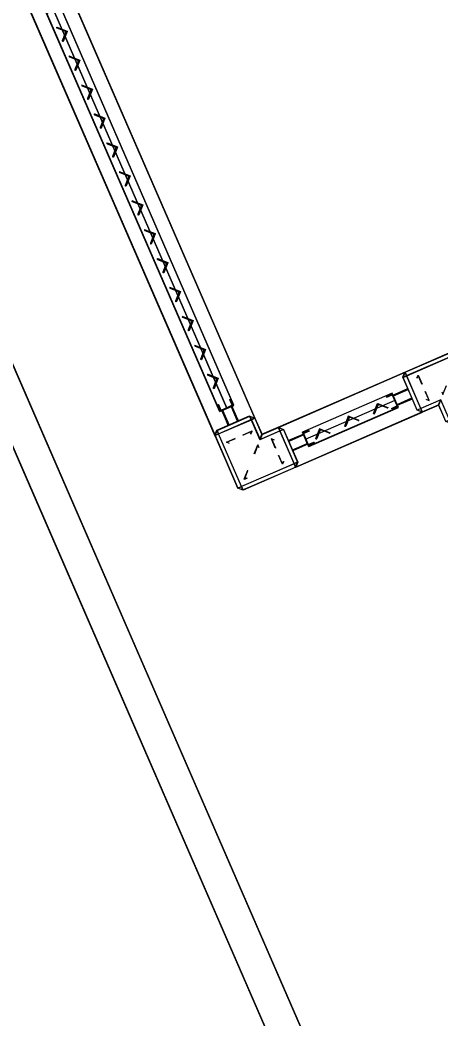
# Model space of a CAD drawing. Extents: x -15449 to 527173, y -170839 to 146543.
# Drawn here: x 15564.701 to 15565.352, y 7791.238 to 7792.782 of the extents above; entities that cross this region are included whole.
import ezdxf

# ---------------------------------------------------------------- set-up
doc = ezdxf.new("R2010")
doc.units = 0
doc.header["$LTSCALE"] = 8
doc.linetypes.add('X-F10A-LAY-S0-00-ASITE-001_EXTG_ROOF$0$HIDDEN', pattern=[9.525, 6.35, -3.175])
doc.layers.get('0').update_dxf_attribs({"color": 1, "linetype": 'CONTINUOUS'})
for name, color, linetype, lineweight in [('G-IMPT', 7, 'CONTINUOUS', 30), ('Micron SGP Titleblock CAD template EDI$0$G-ANNO-TTLB', 7, 'CONTINUOUS', 30), ('X-F10A-LAY-S0-00-ASITE-001_EXTG_ROOF$0$A-_ROAD----_E', 9, 'CONTINUOUS', 20)]:
    doc.layers.add(name, color=color, linetype=linetype, lineweight=lineweight)
doc.layers.add('X-F10A-LAY-S0-00-ASITE-001_EXTG_ROOF$0$A-SITEWALL', color=2, linetype='CONTINUOUS')

# ---------------------------------------------------------------- blocks, each defined once
blk = doc.blocks.new('X-F10A-LAY-S0-00-ASITE-001_EXTG_ROOF$0$A$C04D0248B')
at = {"layer": 'X-F10A-LAY-S0-00-ASITE-001_EXTG_ROOF$0$A-SITEWALL', "color": 252, "linetype": 'X-F10A-LAY-S0-00-ASITE-001_EXTG_ROOF$0$HIDDEN'}
for p, q in [((25, 0, 1169.7), (0, 0)), ((75, -3, 3509.1), (0, -3)), ((2100, -3, 3509.1), (2175, -3)), ((75, -47, 3509.1), (0, -47)), ((25, -50, 1169.7), (0, -50)), ((2100, -47, 3509.1), (2175, -47))]:
    blk.add_line(p, q, dxfattribs=at)
at = {"layer": 'X-F10A-LAY-S0-00-ASITE-001_EXTG_ROOF$0$A-SITEWALL', "color": 8}
for p, q in [((75, 0, 3509.1), (25, 0, 1169.7)), ((2100, 0, 3509.1), (2175, 0)), ((2100, -25, 3509.1), (75, -25, -1754.5)), ((75, -50, 3509.1), (25, -50, 1169.7)), ((2100, -50, 3509.1), (2175, -50))]:
    blk.add_line(p, q, dxfattribs=at)
at = {"layer": 'X-F10A-LAY-S0-00-ASITE-001_EXTG_ROOF$0$A-SITEWALL', "color": 8, "elevation": -1754.5}
blk.add_lwpolyline([(75, 10.4), (2100, 10.4), (2100, -60.4), (75, -60.4)], close=True, dxfattribs=at)
at = {"layer": 'X-F10A-LAY-S0-00-ASITE-001_EXTG_ROOF$0$A-SITEWALL', "color": 8, "linetype": 'X-F10A-LAY-S0-00-ASITE-001_EXTG_ROOF$0$HIDDEN', "ltscale": 0.1}
for points, elevation in [([(77.6, -55, -0.414214), (75, -52.4), (75, 2.4, -0.414214), (77.6, 5), (105, 5), (105, 3.4), (77.6, 3.4, 0.414214), (76.6, 2.4), (76.6, -52.4, 0.414214), (77.6, -53.4), (105, -53.4), (105, -55)], -1754.5), ([(2097.4, -55, 0.414214), (2100, -52.4), (2100, 2.4, 0.414214), (2097.4, 5), (2070, 5), (2070, 3.4), (2097.4, 3.4, -0.414214), (2098.4, 2.4), (2098.4, -52.4, -0.414214), (2097.4, -53.4), (2070, -53.4), (2070, -55)], -1754.5), ([(222.4, -16), (249, -42.5, 0.414214), (252.4, -42.5), (252.9, -42.1), (217.5, -6.8), (182.1, -42.1), (182.6, -42.5, 0.414214), (186, -42.5), (212.6, -16, -0.414214)], 0), ([(367.4, -16), (394, -42.5, 0.414214), (397.4, -42.5), (397.9, -42.1), (362.5, -6.8), (327.1, -42.1), (327.6, -42.5, 0.414214), (331, -42.5), (357.6, -16, -0.414214)], 0), ([(512.4, -16), (539, -42.5, 0.414214), (542.4, -42.5), (542.9, -42.1), (507.5, -6.8), (472.1, -42.1), (472.6, -42.5, 0.414214), (476, -42.5), (502.6, -16, -0.414214)], 0), ([(657.4, -16), (684, -42.5, 0.414214), (687.4, -42.5), (687.9, -42.1), (652.5, -6.8), (617.1, -42.1), (617.6, -42.5, 0.414214), (621, -42.5), (647.6, -16, -0.414214)], 0), ([(802.4, -16), (829, -42.5, 0.414214), (832.4, -42.5), (832.9, -42.1), (797.5, -6.8), (762.1, -42.1), (762.6, -42.5, 0.414214), (766, -42.5), (792.6, -16, -0.414214)], 0), ([(947.4, -16), (974, -42.5, 0.414214), (977.4, -42.5), (977.9, -42.1), (942.5, -6.8), (907.1, -42.1), (907.6, -42.5, 0.414214), (911, -42.5), (937.6, -16, -0.414214)], 0), ([(1092.4, -16), (1119, -42.5, 0.414214), (1122.4, -42.5), (1122.9, -42.1), (1087.5, -6.8), (1052.1, -42.1), (1052.6, -42.5, 0.414214), (1056, -42.5), (1082.6, -16, -0.414214)], 0), ([(1237.4, -16), (1264, -42.5, 0.414214), (1267.4, -42.5), (1267.9, -42.1), (1232.5, -6.8), (1197.1, -42.1), (1197.6, -42.5, 0.414214), (1201, -42.5), (1227.6, -16, -0.414214)], 0), ([(1382.4, -16), (1409, -42.5, 0.414214), (1412.4, -42.5), (1412.9, -42.1), (1377.5, -6.8), (1342.1, -42.1), (1342.6, -42.5, 0.414214), (1346, -42.5), (1372.6, -16, -0.414214)], 0), ([(1527.4, -16), (1554, -42.5, 0.414214), (1557.4, -42.5), (1557.9, -42.1), (1522.5, -6.8), (1487.1, -42.1), (1487.6, -42.5, 0.414214), (1491, -42.5), (1517.6, -16, -0.414214)], 0), ([(1672.4, -16), (1699, -42.5, 0.414214), (1702.4, -42.5), (1702.9, -42.1), (1667.5, -6.8), (1632.1, -42.1), (1632.6, -42.5, 0.414214), (1636, -42.5), (1662.6, -16, -0.414214)], 0), ([(1817.4, -16), (1844, -42.5, 0.414214), (1847.4, -42.5), (1847.9, -42.1), (1812.5, -6.8), (1777.1, -42.1), (1777.6, -42.5, 0.414214), (1781, -42.5), (1807.6, -16, -0.414214)], 0), ([(1962.4, -16), (1989, -42.5, 0.414214), (1992.4, -42.5), (1992.9, -42.1), (1957.5, -6.8), (1922.1, -42.1), (1922.6, -42.5, 0.414214), (1926, -42.5), (1952.6, -16, -0.414214)], 0)]:
    blk.add_lwpolyline(points, format="xyb", close=True, dxfattribs=dict(at, elevation=elevation))
blk = doc.blocks.new('X-F10A-LAY-S0-00-ASITE-001_EXTG_ROOF$0$A$C2F7C21E3')
at = {"layer": 'X-F10A-LAY-S0-00-ASITE-001_EXTG_ROOF$0$A-SITEWALL', "color": 8, "xscale": -1}
blk.add_blockref('X-F10A-LAY-S0-00-ASITE-001_EXTG_ROOF$0$A$C04D0248B', (0, 0), dxfattribs=at)
blk = doc.blocks.new('X-F10A-LAY-S0-00-ASITE-001_EXTG_ROOF$0$A$C45887A7A')
at = {"layer": 'X-F10A-LAY-S0-00-ASITE-001_EXTG_ROOF$0$A-SITEWALL'}
blk.add_line((-225, 225), (-207, 207), dxfattribs=at)
for points in [[(-43, 25), (-307, 25), (-325, 43), (-325, 207), (-307, 225), (-225, 225), (-225, 307), (-207, 325), (-43, 325), (-25, 307), (-25, 43)], [(-307, 207), (-207, 207), (-207, 307), (-43, 307), (-43, 43), (-307, 43)]]:
    blk.add_lwpolyline(points, close=True, dxfattribs=at)
for points in [[(-225, 307), (-207, 307), (-207, 325)], [(-43, 325), (-43, 307), (-25, 307)], [(-307, 225), (-307, 207), (-325, 207)], [(-307, 25), (-307, 43), (-325, 43)], [(-43, 25), (-43, 43), (-25, 43)]]:
    blk.add_lwpolyline(points, dxfattribs=at)
at = {"layer": 'X-F10A-LAY-S0-00-ASITE-001_EXTG_ROOF$0$A-SITEWALL', "color": 3}
for points in [[(-178.5, 267), (-188.5, 257), (-143.5, 257)], [(-71.5, 267), (-61.5, 257), (-106.5, 257)], [(-247, 178.5), (-257, 188.5), (-257, 143.5)], [(-174.4, 188.5), (-188.5, 188.5), (-156.7, 156.7)], [(-247, 71.5), (-257, 61.5), (-257, 106.5)], [(-68.1, 82.2), (-68.1, 68.1), (-99.9, 99.9)]]:
    blk.add_lwpolyline(points, dxfattribs=at)
blk = doc.blocks.new('X-F10A-LAY-S0-00-ASITE-001_EXTG_ROOF$0$A$C6D0D593A')
at = {"layer": 'X-F10A-LAY-S0-00-ASITE-001_EXTG_ROOF$0$A-SITEWALL', "color": 3}
for p, q in [((167.1, 195.4, 3489.9), (237.4, 221.5, -19.2)), ((-245.4, 15.5, 3509.1), (175.8, 172, -1773.7)), ((184.5, 148.6, 3489.9), (254.8, 174.7, -19.2)), ((-254.2, 38.9, 3509.1), (-324.5, 12.8, 0)), ((-236.7, -7.9, 3509.1), (-307, -34.1, 0))]:
    blk.add_line(p, q, dxfattribs=at)
at = {"layer": 'X-F10A-LAY-S0-00-ASITE-001_EXTG_ROOF$0$A-SITEWALL', "color": 252, "linetype": 'X-F10A-LAY-S0-00-ASITE-001_EXTG_ROOF$0$HIDDEN'}
for p, q in [((168.1, 192.6, 3489.9), (238.4, 218.7, -19.2)), ((183.5, 151.4, 3489.9), (253.8, 177.5, -19.2)), ((-253.1, 36.1, 3509.1), (-323.4, 10)), ((-237.8, -5.1, 3509.1), (-308.1, -31.3))]:
    blk.add_line(p, q, dxfattribs=at)
at = {"layer": 'X-F10A-LAY-S0-00-ASITE-001_EXTG_ROOF$0$A-SITEWALL', "color": 3, "elevation": -1754.5}
blk.add_lwpolyline([(163.5, 205.1), (-257.8, 48.6), (-233.1, -17.7), (188.1, 138.9)], close=True, dxfattribs=at)
at = {"layer": 'X-F10A-LAY-S0-00-ASITE-001_EXTG_ROOF$0$A-SITEWALL', "color": 8, "linetype": 'X-F10A-LAY-S0-00-ASITE-001_EXTG_ROOF$0$HIDDEN', "ltscale": 0.1}
for points, elevation in [([(183.8, 143, 0.414214), (185.3, 146.3), (166.2, 197.7, 0.414214), (162.9, 199.2), (137.2, 189.7), (137.8, 188.2), (163.5, 197.7, -0.414214), (164.7, 197.1), (183.8, 145.8, -0.414214), (183.2, 144.5), (157.6, 134.9), (158.1, 133.4)], -1773.7), ([(93.3, 151), (77.6, 116.8, -0.414214), (74.5, 115.6), (73.9, 115.9), (94.7, 161.3), (140.2, 140.5), (139.9, 140, -0.414214), (136.8, 138.8), (102.6, 154.4, 0.414214)], -1754.5), ([(-42.6, 100.5), (-58.3, 66.3, -0.414214), (-61.5, 65.1), (-62, 65.4), (-41.2, 110.8), (4.3, 90), (4, 89.5, -0.414214), (0.8, 88.3), (-33.3, 103.9, 0.414214)], -1754.5), ([(-232.6, -11.7, -0.414214), (-235.9, -10.2), (-255, 41.2, -0.414214), (-253.5, 44.5), (-227.8, 54.1), (-227.2, 52.6), (-252.9, 43, 0.414214), (-253.5, 41.7), (-234.4, -9.6, 0.414214), (-233.1, -10.2), (-207.4, -0.7), (-206.9, -2.2)], -1754.5), ([(-178.5, 50), (-194.2, 15.8, -0.414214), (-197.4, 14.6), (-197.9, 14.9), (-177.1, 60.3), (-131.6, 39.5), (-131.9, 39, -0.414214), (-135.1, 37.8), (-169.3, 53.4, 0.414214)], -1754.5)]:
    blk.add_lwpolyline(points, format="xyb", close=True, dxfattribs=dict(at, elevation=elevation))
blk = doc.blocks.new('A$Cf1db08be')
at = {"layer": 'G-IMPT'}
for p, q in [((87.8026, 23.6579), (94.3334, 8.6439)), ((94.3334, 8.6439), (87.8026, 23.6579)), ((87.7564, 23.6378), (94.3334, 8.5177)), ((94.3334, 8.5177), (87.7564, 23.6378)), ((87.7564, 23.6378), (94.3334, 8.5176)), ((91.7374, 15.3898), (92.9889, 12.5127)), ((91.6758, 15.363), (92.9273, 12.4859)), ((92.6742, 13.152), (92.9456, 12.528)), ((92.9565, 12.5327), (92.6851, 13.1568)), ((92.6633, 13.1473), (92.9347, 12.5232)), ((92.6832, 13.1165), (92.6833, 13.1167)), ((92.6833, 13.1167), (92.6989, 13.1106)), ((92.6954, 13.1109), (92.6837, 13.1155)), ((92.6921, 13.0961), (92.6967, 13.1078)), ((92.6989, 13.1106), (92.6928, 13.0949)), ((92.6928, 13.0949), (92.6926, 13.095)), ((92.7026, 13.0718), (92.7027, 13.072)), ((92.7027, 13.072), (92.7183, 13.0659)), ((92.7149, 13.0662), (92.7031, 13.0708)), ((92.7116, 13.0514), (92.7162, 13.0631)), ((92.7183, 13.0659), (92.7122, 13.0502)), ((92.7122, 13.0502), (92.712, 13.0503)), ((92.7221, 13.0272), (92.7222, 13.0274)), ((92.7222, 13.0274), (92.7378, 13.0212)), ((92.7343, 13.0215), (92.7225, 13.0261)), ((92.731, 13.0067), (92.7356, 13.0184)), ((92.7378, 13.0212), (92.7316, 13.0056)), ((92.7316, 13.0056), (92.7314, 13.0056)), ((92.7415, 12.9825), (92.7416, 12.9827)), ((92.7416, 12.9827), (92.7572, 12.9765)), ((92.7537, 12.9768), (92.742, 12.9814)), ((92.7504, 12.962), (92.7551, 12.9738)), ((92.7572, 12.9765), (92.7511, 12.9609)), ((92.7511, 12.9609), (92.7509, 12.961)), ((92.761, 12.9378), (92.761, 12.938)), ((92.761, 12.938), (92.7767, 12.9318)), ((92.7732, 12.9321), (92.7614, 12.9367)), ((92.7699, 12.9173), (92.7745, 12.9291)), ((92.7767, 12.9318), (92.7705, 12.9162)), ((92.7705, 12.9162), (92.7703, 12.9163)), ((92.7804, 12.8931), (92.7805, 12.8933)), ((92.7805, 12.8933), (92.7961, 12.8871)), ((92.7926, 12.8874), (92.7808, 12.8921)), ((92.7893, 12.8726), (92.7939, 12.8844)), ((92.7961, 12.8871), (92.7899, 12.8715)), ((92.7899, 12.8715), (92.7898, 12.8716)), ((92.7998, 12.8484), (92.7999, 12.8486)), ((92.7999, 12.8486), (92.8155, 12.8425)), ((92.812, 12.8428), (92.8003, 12.8474)), ((92.8087, 12.8279), (92.8134, 12.8397)), ((92.8155, 12.8425), (92.8094, 12.8268)), ((92.8094, 12.8268), (92.8092, 12.8269)), ((92.8193, 12.8037), (92.8193, 12.8039)), ((92.8193, 12.8039), (92.835, 12.7978)), ((92.8315, 12.7981), (92.8197, 12.8027)), ((92.835, 12.7978), (92.8288, 12.7821)), ((92.8282, 12.7833), (92.8328, 12.795)), ((92.8288, 12.7821), (92.8286, 12.7822)), ((92.8387, 12.7591), (92.8388, 12.7592)), ((92.8388, 12.7592), (92.8544, 12.7531)), ((92.8509, 12.7534), (92.8392, 12.758)), ((92.8476, 12.7386), (92.8522, 12.7503)), ((92.8544, 12.7531), (92.8483, 12.7375)), ((92.8483, 12.7375), (92.8481, 12.7375)), ((92.8581, 12.7144), (92.8582, 12.7146)), ((92.8582, 12.7146), (92.8738, 12.7084)), ((92.8703, 12.7087), (92.8586, 12.7133)), ((92.867, 12.6939), (92.8717, 12.7056)), ((92.8738, 12.7084), (92.8677, 12.6928)), ((92.8677, 12.6928), (92.8675, 12.6928)), ((92.8776, 12.6697), (92.8776, 12.6699)), ((92.8776, 12.6699), (92.8933, 12.6637)), ((92.8898, 12.664), (92.878, 12.6686)), ((92.8865, 12.6492), (92.8911, 12.661)), ((92.8933, 12.6637), (92.8871, 12.6481)), ((92.8871, 12.6481), (92.8869, 12.6482)), ((92.897, 12.625), (92.8971, 12.6252)), ((92.8971, 12.6252), (92.9127, 12.619)), ((92.9092, 12.6193), (92.8975, 12.624)), ((92.9059, 12.6045), (92.9106, 12.6163)), ((92.9127, 12.619), (92.9066, 12.6034)), ((93.221, 12.5836), (93.3023, 12.619)), ((93.2234, 12.5781), (93.3048, 12.6135)), ((92.9066, 12.6034), (92.9064, 12.6035)), ((92.9164, 12.5803), (92.9165, 12.5805)), ((92.9165, 12.5805), (92.9322, 12.5743)), ((93.221, 12.5836), (93.0252, 12.4985)), ((93.2179, 12.5757), (93.221, 12.5836)), ((93.2234, 12.5781), (93.221, 12.5836)), ((92.9287, 12.5746), (92.9169, 12.5793)), ((92.9254, 12.5598), (92.93, 12.5716)), ((92.9322, 12.5743), (92.926, 12.5587)), ((93.2179, 12.5757), (93.2234, 12.5781)), ((93.2398, 12.5251), (93.2179, 12.5757)), ((93.2454, 12.5275), (93.2234, 12.5781)), ((93.2395, 12.5747), (93.2413, 12.5791)), ((93.2413, 12.5791), (93.2473, 12.5652)), ((92.926, 12.5587), (92.9258, 12.5588)), ((93.201, 12.5512), (93.0625, 12.491)), ((93.2105, 12.5294), (93.201, 12.5512)), ((93.2024, 12.548), (93.2255, 12.5581)), ((93.2028, 12.5471), (93.2259, 12.5572)), ((93.2583, 12.5399), (93.2523, 12.5538)), ((92.9509, 12.5413), (92.9504, 12.541)), ((92.9504, 12.541), (92.954, 12.5326)), ((92.9545, 12.5328), (92.9509, 12.5413)), ((93.0672, 12.4801), (93.2057, 12.5403)), ((93.1726, 12.5196), (93.1787, 12.5353)), ((93.1787, 12.5353), (93.1944, 12.5291)), ((93.2009, 12.5492), (93.1925, 12.5456)), ((93.1925, 12.5456), (93.1927, 12.5451)), ((93.1927, 12.5451), (93.2011, 12.5487)), ((93.2011, 12.5487), (93.2089, 12.5317)), ((93.2094, 12.5319), (93.2021, 12.5488)), ((93.2087, 12.5336), (93.2318, 12.5436)), ((93.2091, 12.5326), (93.2322, 12.5427)), ((93.2762, 12.5409), (93.2454, 12.5275)), ((93.2539, 12.5417), (93.2583, 12.5399)), ((93.2731, 12.533), (93.2762, 12.5409)), ((93.2896, 12.5101), (93.2762, 12.5409)), ((92.9329, 12.5334), (92.9324, 12.5332)), ((92.9324, 12.5332), (92.936, 12.5248)), ((92.937, 12.5248), (92.9329, 12.5334)), ((92.9347, 12.5232), (92.9565, 12.5327)), ((92.954, 12.5326), (92.937, 12.5248)), ((92.9372, 12.5243), (92.9541, 12.5317)), ((92.9379, 12.5246), (92.9446, 12.5092)), ((92.9389, 12.525), (92.9489, 12.5019)), ((92.9524, 12.5309), (92.9625, 12.5078)), ((92.9533, 12.5313), (92.96, 12.5159)), ((93.052, 12.4368), (93.2478, 12.522)), ((93.072, 12.4692), (93.2105, 12.5294)), ((93.1728, 12.5196), (93.1726, 12.5196)), ((93.1784, 12.5318), (93.1738, 12.52)), ((93.1932, 12.5285), (93.1815, 12.5331)), ((93.1944, 12.5291), (93.1943, 12.5289)), ((93.2089, 12.5317), (93.2003, 12.5276)), ((93.2003, 12.5276), (93.2005, 12.5271)), ((93.2005, 12.5271), (93.2089, 12.5307)), ((93.2454, 12.5275), (93.2398, 12.5251)), ((93.2478, 12.522), (93.2398, 12.5251)), ((93.2478, 12.522), (93.2454, 12.5275)), ((93.2731, 12.533), (93.2478, 12.522)), ((93.2841, 12.5077), (93.2731, 12.533)), ((92.9304, 12.4939), (92.981, 12.5159)), ((92.9328, 12.4883), (92.9834, 12.5103)), ((92.9446, 12.5092), (92.948, 12.5015)), ((92.96, 12.5159), (92.9634, 12.5082)), ((92.981, 12.5159), (92.9889, 12.5127)), ((92.981, 12.5159), (92.9834, 12.5103)), ((92.9834, 12.5103), (92.9889, 12.5127)), ((92.9834, 12.5103), (92.9968, 12.4795)), ((92.9889, 12.5127), (92.9999, 12.4875)), ((93.1279, 12.5002), (93.134, 12.5158)), ((93.1338, 12.5123), (93.1291, 12.5006)), ((93.134, 12.5158), (93.1497, 12.5097)), ((93.1486, 12.509), (93.1368, 12.5137)), ((93.1497, 12.5097), (93.1496, 12.5095)), ((92.9273, 12.4859), (92.9304, 12.4939)), ((92.9328, 12.4883), (92.9273, 12.4859)), ((92.9304, 12.4939), (92.9328, 12.4883)), ((92.9682, 12.407), (92.9328, 12.4883)), ((92.9844, 12.4924), (92.9705, 12.4864)), ((92.9826, 12.488), (92.9844, 12.4924)), ((92.9968, 12.4795), (93.0276, 12.4929)), ((92.9999, 12.4875), (93.0252, 12.4985)), ((93.0252, 12.4985), (93.0331, 12.4953)), ((93.0252, 12.4985), (93.0276, 12.4929)), ((93.0276, 12.4929), (93.0331, 12.4953)), ((93.0276, 12.4929), (93.0496, 12.4424)), ((93.0331, 12.4953), (93.0551, 12.4448)), ((93.0639, 12.4878), (93.0408, 12.4778)), ((93.0625, 12.491), (93.072, 12.4692)), ((93.0709, 12.4717), (93.0636, 12.4885)), ((93.064, 12.4897), (93.0725, 12.4934)), ((93.0727, 12.4929), (93.0642, 12.4892)), ((93.0642, 12.4892), (93.0714, 12.4719)), ((93.0725, 12.4934), (93.0727, 12.4929)), ((93.0832, 12.4808), (93.0894, 12.4964)), ((93.0891, 12.4929), (93.0844, 12.4812)), ((93.0894, 12.4964), (93.105, 12.4903)), ((93.1039, 12.4896), (93.0921, 12.4942)), ((93.105, 12.4903), (93.1049, 12.4901)), ((93.1281, 12.5001), (93.1279, 12.5002)), ((92.9273, 12.4859), (92.9627, 12.4046)), ((92.9452, 12.4754), (92.9591, 12.4814)), ((92.9497, 12.4737), (92.9452, 12.4754)), ((92.9999, 12.4875), (92.9968, 12.4795)), ((93.0191, 12.4788), (93.0147, 12.4805)), ((93.0147, 12.4805), (93.0207, 12.4666)), ((93.0643, 12.4869), (93.0412, 12.4768)), ((93.0702, 12.4733), (93.0471, 12.4633)), ((93.0706, 12.4724), (93.0475, 12.4623)), ((93.0714, 12.4719), (93.0803, 12.4754)), ((93.0805, 12.4749), (93.0721, 12.4712)), ((93.0803, 12.4754), (93.0805, 12.4749)), ((93.0834, 12.4807), (93.0832, 12.4808)), ((92.9936, 12.4713), (92.988, 12.4573)), ((92.9955, 12.467), (92.9936, 12.4713)), ((93.0496, 12.4424), (92.9682, 12.407)), ((93.0317, 12.4414), (93.0257, 12.4552)), ((93.0334, 12.4458), (93.0317, 12.4414)), ((93.0551, 12.4448), (93.0496, 12.4424)), ((93.0496, 12.4424), (93.052, 12.4368)), ((93.0551, 12.4448), (93.052, 12.4368)), ((93.052, 12.4368), (92.9706, 12.4014)), ((92.9726, 12.4181), (92.9781, 12.4321)), ((92.9769, 12.42), (92.9726, 12.4181)), ((92.9627, 12.4046), (92.9682, 12.407)), ((92.9706, 12.4014), (92.9627, 12.4046)), ((92.9682, 12.407), (92.9706, 12.4014))]:
    blk.add_line(p, q, dxfattribs=at)
for centre, radius, start, end in [((92.684, 13.1162), 0.000807, 158.5082, 248.5082), ((92.6946, 13.1087), 0.00235, 338.5082, 68.5082), ((92.6929, 13.0958), 0.000807, 158.5082, 248.5082), ((92.7034, 13.0716), 0.000807, 158.5082, 248.5082), ((92.714, 13.064), 0.00235, 338.5082, 68.5082), ((92.7123, 13.0511), 0.000807, 158.5082, 248.5082), ((92.7228, 13.0269), 0.000807, 158.5082, 248.5082), ((92.7334, 13.0193), 0.00235, 338.5082, 68.5082), ((92.7317, 13.0064), 0.000807, 158.5082, 248.5082), ((92.7423, 12.9822), 0.000807, 158.5082, 248.5082), ((92.7529, 12.9746), 0.00235, 338.5082, 68.5082), ((92.7512, 12.9617), 0.000807, 158.5082, 248.5082), ((92.7617, 12.9375), 0.000807, 158.5082, 248.5082), ((92.7723, 12.9299), 0.00235, 338.5082, 68.5082), ((92.7706, 12.917), 0.000807, 158.5082, 248.5082), ((92.7811, 12.8928), 0.000807, 158.5082, 248.5082), ((92.7917, 12.8852), 0.00235, 338.5082, 68.5082), ((92.79, 12.8723), 0.000807, 158.5082, 248.5082), ((92.8006, 12.8481), 0.000807, 158.5082, 248.5082), ((92.8112, 12.8406), 0.00235, 338.5082, 68.5082), ((92.8095, 12.8276), 0.000807, 158.5082, 248.5082), ((92.82, 12.8034), 0.000807, 158.5082, 248.5082), ((92.8306, 12.7959), 0.00235, 338.5082, 68.5082), ((92.8289, 12.783), 0.000807, 158.5082, 248.5082), ((92.8395, 12.7588), 0.000807, 158.5082, 248.5082), ((92.8501, 12.7512), 0.00235, 338.5082, 68.5082), ((92.8484, 12.7383), 0.000807, 158.5082, 248.5082), ((92.8589, 12.7141), 0.000807, 158.5082, 248.5082), ((92.8695, 12.7065), 0.00235, 338.5082, 68.5082), ((92.8678, 12.6936), 0.000807, 158.5082, 248.5082), ((92.8783, 12.6694), 0.000807, 158.5082, 248.5082), ((92.8889, 12.6618), 0.00235, 338.5082, 68.5082), ((92.8872, 12.6489), 0.000807, 158.5082, 248.5082), ((92.8978, 12.6247), 0.000807, 158.5082, 248.5082), ((92.9084, 12.6171), 0.00235, 338.5082, 68.5082), ((92.9067, 12.6042), 0.000807, 158.5082, 248.5082), ((92.9172, 12.58), 0.000807, 158.5082, 248.5082), ((92.9278, 12.5725), 0.00235, 338.5082, 68.5082), ((92.9261, 12.5595), 0.000807, 158.5082, 248.5082), ((93.2013, 12.5484), 0.000874, 23.5082, 113.5082), ((93.2013, 12.5484), 0.000336, 23.5082, 113.5082), ((92.9368, 12.5251), 0.000874, 203.5082, 293.5082), ((92.9368, 12.5251), 0.000336, 203.5082, 293.5082), ((92.9537, 12.5325), 0.000336, 293.5082, 23.5082), ((92.9537, 12.5325), 0.000874, 293.5082, 23.5082), ((93.1731, 12.5203), 0.000807, 248.5082, 338.5082), ((93.1806, 12.5309), 0.00235, 68.5082, 158.5082), ((93.1935, 12.5292), 0.000807, 248.5082, 338.5082), ((93.2086, 12.5316), 0.000336, 293.5082, 23.5082), ((93.2086, 12.5316), 0.000874, 293.5082, 23.5082), ((93.1359, 12.5115), 0.00235, 68.5082, 158.5082), ((93.1489, 12.5098), 0.000807, 248.5082, 338.5082), ((93.0644, 12.4889), 0.000874, 113.5082, 203.5082), ((93.0644, 12.4889), 0.000336, 113.5082, 203.5082), ((93.0913, 12.4921), 0.00235, 68.5082, 158.5082), ((93.1042, 12.4904), 0.000807, 248.5082, 338.5082), ((93.1284, 12.5009), 0.000807, 248.5082, 338.5082), ((93.0837, 12.4815), 0.000807, 248.5082, 338.5082), ((93.0717, 12.472), 0.000874, 203.5082, 293.5082), ((93.0717, 12.472), 0.000336, 203.5082, 293.5082)]:
    blk.add_arc(centre, radius, start, end, dxfattribs=at)
at = {"layer": 'X-F10A-LAY-S0-00-ASITE-001_EXTG_ROOF$0$A-_ROAD----_E'}
for p, q in [((87.8018, 23.6581), (94.3326, 8.6443)), ((94.3326, 8.6443), (87.8018, 23.6581)), ((94.3334, 8.6439), (87.8026, 23.6579)), ((87.7556, 23.638), (94.3326, 8.518)), ((94.3326, 8.518), (87.7557, 23.638)), ((87.7557, 23.638), (94.3326, 8.5179)), ((94.3334, 8.5177), (87.7564, 23.6378)), ((94.3334, 8.5176), (87.7564, 23.6378)), ((91.7366, 15.3901), (92.9881, 12.5131)), ((91.675, 15.3633), (92.9619, 12.4049)), ((92.6734, 13.1524), (92.9448, 12.5283)), ((92.9557, 12.5331), (92.6843, 13.1571)), ((92.6625, 13.1476), (92.9339, 12.5236)), ((92.6824, 13.1169), (92.6825, 13.117)), ((92.6825, 13.117), (92.6981, 13.1109)), ((92.6946, 13.1112), (92.6828, 13.1158)), ((92.6913, 13.0964), (92.6959, 13.1081)), ((92.6981, 13.1109), (92.6919, 13.0952)), ((92.6919, 13.0952), (92.6917, 13.0953)), ((92.7018, 13.0722), (92.7019, 13.0724)), ((92.7019, 13.0724), (92.7175, 13.0662)), ((92.714, 13.0665), (92.7023, 13.0711)), ((92.7107, 13.0517), (92.7154, 13.0634)), ((92.7175, 13.0662), (92.7114, 13.0506)), ((92.7114, 13.0506), (92.7112, 13.0506)), ((92.7213, 13.0275), (92.7213, 13.0277)), ((92.7213, 13.0277), (92.737, 13.0215)), ((92.7335, 13.0218), (92.7217, 13.0264)), ((92.7302, 13.007), (92.7348, 13.0188)), ((92.737, 13.0215), (92.7308, 13.0059)), ((92.7308, 13.0059), (92.7306, 13.006)), ((92.7407, 12.9828), (92.7408, 12.983)), ((92.7408, 12.983), (92.7564, 12.9768)), ((92.7529, 12.9771), (92.7411, 12.9818)), ((92.7496, 12.9623), (92.7542, 12.9741)), ((92.7564, 12.9768), (92.7502, 12.9612)), ((92.7502, 12.9612), (92.7501, 12.9613)), ((92.7601, 12.9381), (92.7602, 12.9383)), ((92.7602, 12.9383), (92.7758, 12.9321)), ((92.7723, 12.9324), (92.7606, 12.9371)), ((92.769, 12.9176), (92.7737, 12.9294)), ((92.7758, 12.9321), (92.7697, 12.9165)), ((92.7697, 12.9165), (92.7695, 12.9166)), ((92.7796, 12.8934), (92.7796, 12.8936)), ((92.7796, 12.8936), (92.7953, 12.8875)), ((92.7918, 12.8878), (92.78, 12.8924)), ((92.7885, 12.8729), (92.7931, 12.8847)), ((92.7953, 12.8875), (92.7891, 12.8718)), ((92.7891, 12.8718), (92.7889, 12.8719)), ((92.799, 12.8487), (92.7991, 12.8489)), ((92.7991, 12.8489), (92.8147, 12.8428)), ((92.8112, 12.8431), (92.7995, 12.8477)), ((92.8147, 12.8428), (92.8086, 12.8271)), ((92.8079, 12.8283), (92.8125, 12.84)), ((92.8086, 12.8271), (92.8084, 12.8272)), ((92.8184, 12.8041), (92.8185, 12.8042)), ((92.8185, 12.8042), (92.8341, 12.7981)), ((92.8307, 12.7984), (92.8189, 12.803)), ((92.8341, 12.7981), (92.828, 12.7825)), ((92.8274, 12.7836), (92.832, 12.7953)), ((92.828, 12.7825), (92.8278, 12.7825)), ((92.8379, 12.7594), (92.838, 12.7596)), ((92.838, 12.7596), (92.8536, 12.7534)), ((92.8501, 12.7537), (92.8383, 12.7583)), ((92.8468, 12.7389), (92.8514, 12.7506)), ((92.8536, 12.7534), (92.8474, 12.7378)), ((92.8474, 12.7378), (92.8472, 12.7378)), ((92.8573, 12.7147), (92.8574, 12.7149)), ((92.8574, 12.7149), (92.873, 12.7087)), ((92.8695, 12.709), (92.8578, 12.7136)), ((92.8662, 12.6942), (92.8709, 12.706)), ((92.873, 12.7087), (92.8669, 12.6931)), ((92.8669, 12.6931), (92.8667, 12.6932)), ((92.8768, 12.67), (92.8768, 12.6702)), ((92.8768, 12.6702), (92.8925, 12.664)), ((92.889, 12.6643), (92.8772, 12.669)), ((92.8857, 12.6495), (92.8903, 12.6613)), ((92.8925, 12.664), (92.8863, 12.6484)), ((92.8863, 12.6484), (92.8861, 12.6485)), ((92.8962, 12.6253), (92.8963, 12.6255)), ((92.8963, 12.6255), (92.9119, 12.6194)), ((92.9084, 12.6196), (92.8966, 12.6243)), ((92.9051, 12.6048), (92.9097, 12.6166)), ((92.9119, 12.6194), (92.9057, 12.6037)), ((93.2202, 12.5839), (93.3015, 12.6193)), ((93.2226, 12.5784), (93.3039, 12.6138)), ((92.9057, 12.6037), (92.9056, 12.6038)), ((92.9156, 12.5806), (92.9157, 12.5808)), ((92.9157, 12.5808), (92.9313, 12.5747)), ((93.2202, 12.5839), (93.0244, 12.4988)), ((93.217, 12.576), (93.2202, 12.5839)), ((93.2226, 12.5784), (93.2202, 12.5839)), ((92.9278, 12.575), (92.9161, 12.5796)), ((92.9245, 12.5602), (92.9292, 12.5719)), ((92.9313, 12.5747), (92.9252, 12.559)), ((93.217, 12.576), (93.2226, 12.5784)), ((93.239, 12.5254), (93.217, 12.576)), ((93.2446, 12.5279), (93.2226, 12.5784)), ((93.2387, 12.575), (93.2405, 12.5794)), ((93.2405, 12.5794), (93.2465, 12.5655)), ((92.9252, 12.559), (92.925, 12.5591)), ((93.2002, 12.5516), (93.0617, 12.4913)), ((93.2001, 12.5496), (93.1916, 12.5459)), ((93.2096, 12.5298), (93.2002, 12.5516)), ((93.2016, 12.5484), (93.2247, 12.5584)), ((93.202, 12.5474), (93.2251, 12.5575)), ((93.2575, 12.5403), (93.2515, 12.5541)), ((92.95, 12.5416), (92.9495, 12.5414)), ((92.9495, 12.5414), (92.9532, 12.5329)), ((92.9537, 12.5331), (92.95, 12.5416)), ((93.0664, 12.4804), (93.2049, 12.5407)), ((93.1717, 12.52), (93.1779, 12.5356)), ((93.1779, 12.5356), (93.1935, 12.5294)), ((93.1916, 12.5459), (93.1919, 12.5454)), ((93.1919, 12.5454), (93.2003, 12.5491)), ((93.2003, 12.5491), (93.2081, 12.532)), ((93.2086, 12.5322), (93.2012, 12.5491)), ((93.2079, 12.5339), (93.231, 12.5439)), ((93.2083, 12.533), (93.2314, 12.543)), ((93.2754, 12.5413), (93.2446, 12.5279)), ((93.2531, 12.542), (93.2575, 12.5403)), ((93.2722, 12.5333), (93.2754, 12.5413)), ((93.2888, 12.5104), (93.2754, 12.5413)), ((92.932, 12.5337), (92.9315, 12.5335)), ((92.9315, 12.5335), (92.9352, 12.5251)), ((92.9362, 12.5251), (92.932, 12.5337)), ((92.9339, 12.5236), (92.9557, 12.5331)), ((92.9532, 12.5329), (92.9362, 12.5251)), ((92.9364, 12.5246), (92.9533, 12.532)), ((92.9371, 12.525), (92.9438, 12.5096)), ((92.938, 12.5254), (92.9481, 12.5022)), ((92.9516, 12.5313), (92.9616, 12.5081)), ((92.9525, 12.5317), (92.9592, 12.5163)), ((93.0512, 12.4371), (93.247, 12.5223)), ((93.0712, 12.4695), (93.2096, 12.5298)), ((93.1719, 12.5199), (93.1717, 12.52)), ((93.1776, 12.5321), (93.173, 12.5204)), ((93.1924, 12.5288), (93.1807, 12.5334)), ((93.1935, 12.5294), (93.1935, 12.5293)), ((93.2081, 12.532), (93.1995, 12.5279)), ((93.1995, 12.5279), (93.1997, 12.5274)), ((93.1997, 12.5274), (93.2081, 12.5311)), ((93.2446, 12.5279), (93.239, 12.5254)), ((93.247, 12.5223), (93.239, 12.5254)), ((93.247, 12.5223), (93.2446, 12.5279)), ((93.2722, 12.5333), (93.247, 12.5223)), ((93.2832, 12.508), (93.2722, 12.5333)), ((92.9296, 12.4942), (92.9801, 12.5162)), ((92.932, 12.4887), (92.9881, 12.5131)), ((92.9438, 12.5096), (92.9472, 12.5018)), ((92.9592, 12.5163), (92.9626, 12.5085)), ((92.9801, 12.5162), (92.9881, 12.5131)), ((92.9801, 12.5162), (92.9825, 12.5106)), ((92.9825, 12.5106), (92.996, 12.4798)), ((92.9881, 12.5131), (92.9991, 12.4878)), ((93.1271, 12.5005), (93.1332, 12.5162)), ((93.1329, 12.5127), (93.1283, 12.5009)), ((93.1332, 12.5162), (93.1489, 12.51)), ((93.1477, 12.5094), (93.136, 12.514)), ((93.1489, 12.51), (93.1488, 12.5098)), ((92.9265, 12.4862), (92.9296, 12.4942)), ((92.932, 12.4887), (92.9265, 12.4862)), ((92.9296, 12.4942), (92.932, 12.4887)), ((92.9674, 12.4073), (92.932, 12.4887)), ((92.9836, 12.4928), (92.9697, 12.4867)), ((92.9818, 12.4883), (92.9836, 12.4928)), ((92.996, 12.4798), (93.0268, 12.4932)), ((92.9991, 12.4878), (92.996, 12.4798)), ((92.9991, 12.4878), (93.0244, 12.4988)), ((93.0244, 12.4988), (93.0323, 12.4956)), ((93.0244, 12.4988), (93.0268, 12.4932)), ((93.0268, 12.4932), (93.0323, 12.4956)), ((93.0268, 12.4932), (93.0488, 12.4427)), ((93.0323, 12.4956), (93.0543, 12.4451)), ((93.0631, 12.4881), (93.04, 12.4781)), ((93.0617, 12.4913), (93.0712, 12.4695)), ((93.0701, 12.472), (93.0627, 12.4889)), ((93.0632, 12.49), (93.0716, 12.4937)), ((93.0719, 12.4932), (93.0634, 12.4895)), ((93.0634, 12.4895), (93.0706, 12.4722)), ((93.0716, 12.4937), (93.0719, 12.4932)), ((93.0824, 12.4811), (93.0885, 12.4967)), ((93.0882, 12.4932), (93.0836, 12.4815)), ((93.0885, 12.4967), (93.1042, 12.4906)), ((93.103, 12.4899), (93.0913, 12.4946)), ((93.1042, 12.4906), (93.1041, 12.4904)), ((93.1272, 12.5005), (93.1271, 12.5005)), ((92.9444, 12.4757), (92.9583, 12.4818)), ((92.9488, 12.474), (92.9444, 12.4757)), ((93.0183, 12.4791), (93.0138, 12.4808)), ((93.0138, 12.4808), (93.0199, 12.467)), ((93.0635, 12.4872), (93.0404, 12.4772)), ((93.0694, 12.4736), (93.0463, 12.4636)), ((93.0698, 12.4727), (93.0467, 12.4627)), ((93.0706, 12.4722), (93.0795, 12.4757)), ((93.0797, 12.4752), (93.0712, 12.4715)), ((93.0795, 12.4757), (93.0797, 12.4752)), ((93.0826, 12.481), (93.0824, 12.4811)), ((92.9927, 12.4716), (92.9872, 12.4576)), ((92.9946, 12.4673), (92.9927, 12.4716)), ((93.0488, 12.4427), (92.9674, 12.4073)), ((93.0309, 12.4417), (93.0248, 12.4556)), ((93.0326, 12.4461), (93.0309, 12.4417)), ((93.0543, 12.4451), (93.0488, 12.4427)), ((93.0488, 12.4427), (93.0512, 12.4371)), ((93.0543, 12.4451), (93.0512, 12.4371)), ((93.0512, 12.4371), (92.9698, 12.4018)), ((92.9718, 12.4184), (92.9773, 12.4325)), ((92.9761, 12.4203), (92.9718, 12.4184)), ((92.9619, 12.4049), (92.9674, 12.4073)), ((92.9698, 12.4018), (92.9619, 12.4049)), ((92.9674, 12.4073), (92.9698, 12.4018))]:
    blk.add_line(p, q, dxfattribs=at)
for centre, radius, start, end in [((92.6831, 13.1166), 0.000807, 158.5082, 248.5082), ((92.6937, 13.109), 0.00235, 338.5082, 68.5082), ((92.692, 13.0961), 0.000807, 158.5082, 248.5082), ((92.7026, 13.0719), 0.000807, 158.5082, 248.5082), ((92.7132, 13.0643), 0.00235, 338.5082, 68.5082), ((92.7115, 13.0514), 0.000807, 158.5082, 248.5082), ((92.722, 13.0272), 0.000807, 158.5082, 248.5082), ((92.7326, 13.0196), 0.00235, 338.5082, 68.5082), ((92.7309, 13.0067), 0.000807, 158.5082, 248.5082), ((92.7414, 12.9825), 0.000807, 158.5082, 248.5082), ((92.752, 12.9749), 0.00235, 338.5082, 68.5082), ((92.7504, 12.962), 0.000807, 158.5082, 248.5082), ((92.7609, 12.9378), 0.000807, 158.5082, 248.5082), ((92.7715, 12.9302), 0.00235, 338.5082, 68.5082), ((92.7698, 12.9173), 0.000807, 158.5082, 248.5082), ((92.7803, 12.8931), 0.000807, 158.5082, 248.5082), ((92.7909, 12.8856), 0.00235, 338.5082, 68.5082), ((92.7892, 12.8727), 0.000807, 158.5082, 248.5082), ((92.7998, 12.8484), 0.000807, 158.5082, 248.5082), ((92.8104, 12.8409), 0.00235, 338.5082, 68.5082), ((92.8087, 12.828), 0.000807, 158.5082, 248.5082), ((92.8192, 12.8038), 0.000807, 158.5082, 248.5082), ((92.8298, 12.7962), 0.00235, 338.5082, 68.5082), ((92.8281, 12.7833), 0.000807, 158.5082, 248.5082), ((92.8386, 12.7591), 0.000807, 158.5082, 248.5082), ((92.8492, 12.7515), 0.00235, 338.5082, 68.5082), ((92.8475, 12.7386), 0.000807, 158.5082, 248.5082), ((92.8581, 12.7144), 0.000807, 158.5082, 248.5082), ((92.8687, 12.7068), 0.00235, 338.5082, 68.5082), ((92.867, 12.6939), 0.000807, 158.5082, 248.5082), ((92.8775, 12.6697), 0.000807, 158.5082, 248.5082), ((92.8881, 12.6621), 0.00235, 338.5082, 68.5082), ((92.8864, 12.6492), 0.000807, 158.5082, 248.5082), ((92.8969, 12.625), 0.000807, 158.5082, 248.5082), ((92.9075, 12.6175), 0.00235, 338.5082, 68.5082), ((92.9058, 12.6045), 0.000807, 158.5082, 248.5082), ((92.9164, 12.5803), 0.000807, 158.5082, 248.5082), ((92.927, 12.5728), 0.00235, 338.5082, 68.5082), ((92.9253, 12.5599), 0.000807, 158.5082, 248.5082), ((93.2004, 12.5488), 0.000874, 23.5082, 113.5082), ((93.2004, 12.5488), 0.000336, 23.5082, 113.5082), ((92.936, 12.5254), 0.000874, 203.5082, 293.5082), ((92.936, 12.5254), 0.000336, 203.5082, 293.5082), ((92.9529, 12.5328), 0.000336, 293.5082, 23.5082), ((92.9529, 12.5328), 0.000874, 293.5082, 23.5082), ((93.1722, 12.5206), 0.000807, 248.5082, 338.5082), ((93.1798, 12.5312), 0.00235, 68.5082, 158.5082), ((93.1927, 12.5296), 0.000807, 248.5082, 338.5082), ((93.2078, 12.5319), 0.000336, 293.5082, 23.5082), ((93.2078, 12.5319), 0.000874, 293.5082, 23.5082), ((93.1351, 12.5118), 0.00235, 68.5082, 158.5082), ((93.148, 12.5101), 0.000807, 248.5082, 338.5082), ((93.0636, 12.4892), 0.000874, 113.5082, 203.5082), ((93.0636, 12.4892), 0.000336, 113.5082, 203.5082), ((93.0904, 12.4924), 0.00235, 68.5082, 158.5082), ((93.1033, 12.4907), 0.000807, 248.5082, 338.5082), ((93.1275, 12.5012), 0.000807, 248.5082, 338.5082), ((93.0829, 12.4818), 0.000807, 248.5082, 338.5082), ((93.0709, 12.4723), 0.000874, 203.5082, 293.5082), ((93.0709, 12.4723), 0.000336, 203.5082, 293.5082)]:
    blk.add_arc(centre, radius, start, end, dxfattribs=at)
at = {"layer": 'X-F10A-LAY-S0-00-ASITE-001_EXTG_ROOF$0$A-SITEWALL'}
for p, q in [((91.7374, 15.3898, -0.0065), (92.9889, 12.5127, -0.0065)), ((91.7372, 15.3894, -0.0065), (92.9887, 12.5123, -0.0065)), ((91.6755, 15.3626), (92.927, 12.4855)), ((91.6758, 15.363), (92.9273, 12.4859)), ((93.0252, 12.4985), (93.221, 12.5836)), ((93.052, 12.4368), (93.2478, 12.522))]:
    blk.add_line(p, q, dxfattribs=at)
at = {"layer": 'X-F10A-LAY-S0-00-ASITE-001_EXTG_ROOF$0$A-SITEWALL', "xscale": 0.0003360627802949188, "yscale": 0.0003360627802949188, "zscale": 0.0003360627802949188}
for name, p, rotation in [('X-F10A-LAY-S0-00-ASITE-001_EXTG_ROOF$0$A$C2F7C21E3', (92.9631, 12.5078), 293.5081826664136), ('X-F10A-LAY-S0-00-ASITE-001_EXTG_ROOF$0$A$C2F7C21E3', (92.9634, 12.5082), 293.5081826664136), ('X-F10A-LAY-S0-00-ASITE-001_EXTG_ROOF$0$A$C45887A7A', (93.3122, 12.6325, -0.0065), 113.5081824663341), ('X-F10A-LAY-S0-00-ASITE-001_EXTG_ROOF$0$A$C6D0D593A', (93.1499, 12.4794), 3.125795885946997), ('X-F10A-LAY-S0-00-ASITE-001_EXTG_ROOF$0$A$C45887A7A', (92.9607, 12.388), 293.5081826664136)]:
    blk.add_blockref(name, p, dxfattribs=dict(at, rotation=rotation))
blk = doc.blocks.new('Micron SGP Titleblock CAD template EDI$0$MU_SGP_ANTitleblock_A1_Type01_v1_1 - A1-419101-sample')
blk.add_blockref('A$Cf1db08be', (731.5833, 312.0548))
blk = doc.blocks.new('Micron SGP Titleblock CAD template EDI')
at = {"layer": 'Micron SGP Titleblock CAD template EDI$0$G-ANNO-TTLB'}
blk.add_blockref('Micron SGP Titleblock CAD template EDI$0$MU_SGP_ANTitleblock_A1_Type01_v1_1 - A1-419101-sample', (-3.846, 118.8541), dxfattribs=at)

msp = doc.modelspace()

# ---------------------------------------------------------------- block references
msp.add_blockref('Micron SGP Titleblock CAD template EDI', (14744.3378, 7348.7447))

doc.saveas('drawing.dxf')
